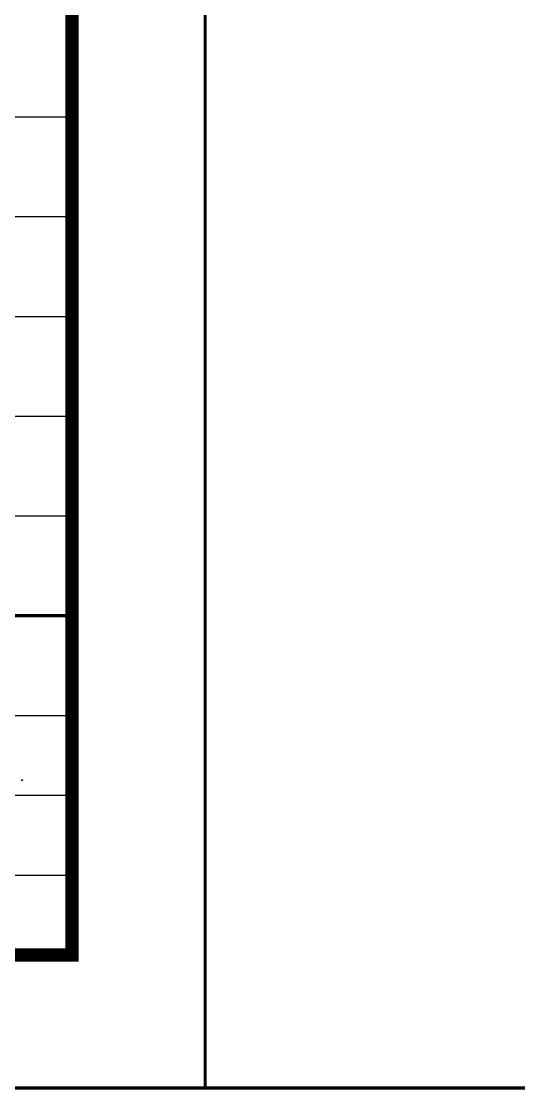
# Model space of a CAD drawing. Extents: x 1738711 to 2346805, y 1189731 to 2516152.
# Drawn here: x 1981242 to 1983111, y 1283464 to 1287479 of the extents above; entities that cross this region are included whole.
import ezdxf
from ezdxf.enums import TextEntityAlignment as Align

# ---------------------------------------------------------------- set-up
doc = ezdxf.new("R2010")
doc.units = 0
doc.header["$LTSCALE"] = 1000
doc.header["$MEASUREMENT"] = 0
doc.layers.add('TK', color=4, linetype='Continuous')
doc.layers.add('签名', color=2, linetype='Continuous')
doc.styles.add('宋体', font='SIMSUN.TTF', dxfattribs={"width": 0.75})

# ---------------------------------------------------------------- blocks, each defined once
blk = doc.blocks.new('hjashrtahreahe')
at = {"layer": 'TK', "color": 7}
for p, q in [((76600, 7300), (83100, 7300)), ((76600, 6550), (83100, 6550)), ((76600, 5800), (83100, 5800)), ((76600, 5050), (83100, 5050)), ((76600, 4300), (83100, 4300)), ((76600, 2800), (83100, 2800)), ((76600, 2200), (83100, 2200)), ((76600, 1600), (83100, 1600)), ((76600, 1000), (83100, 1000))]:
    blk.add_line(p, q, dxfattribs=at)
at = {"layer": 'TK', "color": 7, "const_width": 25}
for points in [[(0, 59400), (84100, 59400), (84100, 0), (0, 0)], [(76600, 3550), (83100, 3550), (83100, 1000), (76600, 1000)]]:
    blk.add_lwpolyline(points, close=True, dxfattribs=at)
at = {"layer": 'TK', "color": 3, "const_width": 100}
blk.add_lwpolyline([(2500, 1000), (2500, 58400), (83100, 58400), (83100, 1000)], close=True, dxfattribs=at)
at = {"layer": 'TK', "color": 7, "const_width": 25}
for points in [[(76600, 3550), (76600, 9550), (83100, 9550), (83100, 3550)], [(83100, 3550), (76600, 3550)], [(76600, 1000), (83100, 1000)]]:
    blk.add_lwpolyline(points, dxfattribs=at)
at = {"layer": 'TK', "style": '宋体', "width": 0.75}
for tag, height, p in [('项目负责人', 350, (6002.9, 57088.7)), ('专业负责人', 350, (6002.9, 56223.7)), ('设计人', 350, (6002.9, 55419.4)), ('版号1', 250, (77303.9, 22193.4)), ('时间1', 250, (82405.3, 22193.4)), ('版号2', 250, (77303.9, 21593.4)), ('时间2', 250, (82405.3, 21593.4)), ('版号3', 250, (77303.9, 20993.4)), ('时间3', 250, (82405.3, 20993.4)), ('建筑会签', 0.0001, (78977.9, 2403.2)), ('电气会签', 0.0001, (82127.9, 2403.2)), ('结构会签', 0.0001, (78977.9, 1803.2)), ('暖通会签', 0.0001, (82127.9, 1803.2)), ('给排水会签', 0.0001, (78977.9, 1249.5)), ('智能化会签', 0.0001, (82127.9, 1249.5))]:
    blk.add_attdef(tag, text='', height=height, dxfattribs=at).set_placement(p, align=Align.CENTER)
for tag, p in [('合作设计单位', (80815.9, 48985.9)), ('版号说明1', (79853.9, 22318.2)), ('版号说明2', (79853.9, 21718.2)), ('版号说明3', (79853.9, 21118.2)), ('浙江绿储科技有限公司', (80545.2, 16035.9)), ('百兆瓦级集中式熔盐储能关键', (80545.2, 14953.2)), ('设备研发及制造基地项目', (80545.2, 14603.3)), ('1#研发楼', (80545.2, 13635.9)), ('图名', (80545.2, 12435.9)), ('工程编号', (78977.9, 11460.9)), ('子项编号', (82127.9, 11460.9)), ('建筑', (78977.9, 10710.9)), ('图号', (82127.9, 10710.9)), ('施工图', (78977.9, 9960.9)), ('2023.03', (82127.9, 9960.9)), ('审定', (79352.9, 8460.9)), ('审核', (79352.9, 7710.9)), ('工程负责', (79352.9, 6960.9)), ('专业负责', (79352.9, 6210.9)), ('设计', (79352.9, 5460.9)), ('制图', (79352.9, 4710.9)), ('校对', (79352.9, 3960.9))]:
    blk.add_attdef(tag, text='', height=250, dxfattribs=at).set_placement(p, align=Align.MIDDLE_CENTER)
blk = doc.blocks.new('A$C579C72A4')
for p, q in [((2126, 184), (2126, 171)), ((2128, 184), (2128, 173)), ((2130, 184), (2130, 173)), ((2132, 182), (2132, 175)), ((2134, 182), (2134, 175)), ((2136, 182), (2136, 178))]:
    blk.add_line(p, q)
blk = doc.blocks.new('harehraehr')
at = {"layer": '签名'}
blk.add_blockref('A$C579C72A4', (2019870, 1952403), dxfattribs=at)

msp = doc.modelspace()

# ---------------------------------------------------------------- block references
for name, p, xscale, yscale, zscale in [('hjashrtahreahe', (1939883.1, 1283470.1), 0.5, 0.5, 0.5), ('hjashrtahreahe', (1981933.1, 1283470.1), 0.5, 0.5, 0.5), ('harehraehr', (1307250.8, 633773.5), 0.33333, 0.33333, 0.33333)]:
    msp.add_blockref(name, p, dxfattribs=dict(xscale=xscale, yscale=yscale, zscale=zscale))

doc.saveas('drawing.dxf')
